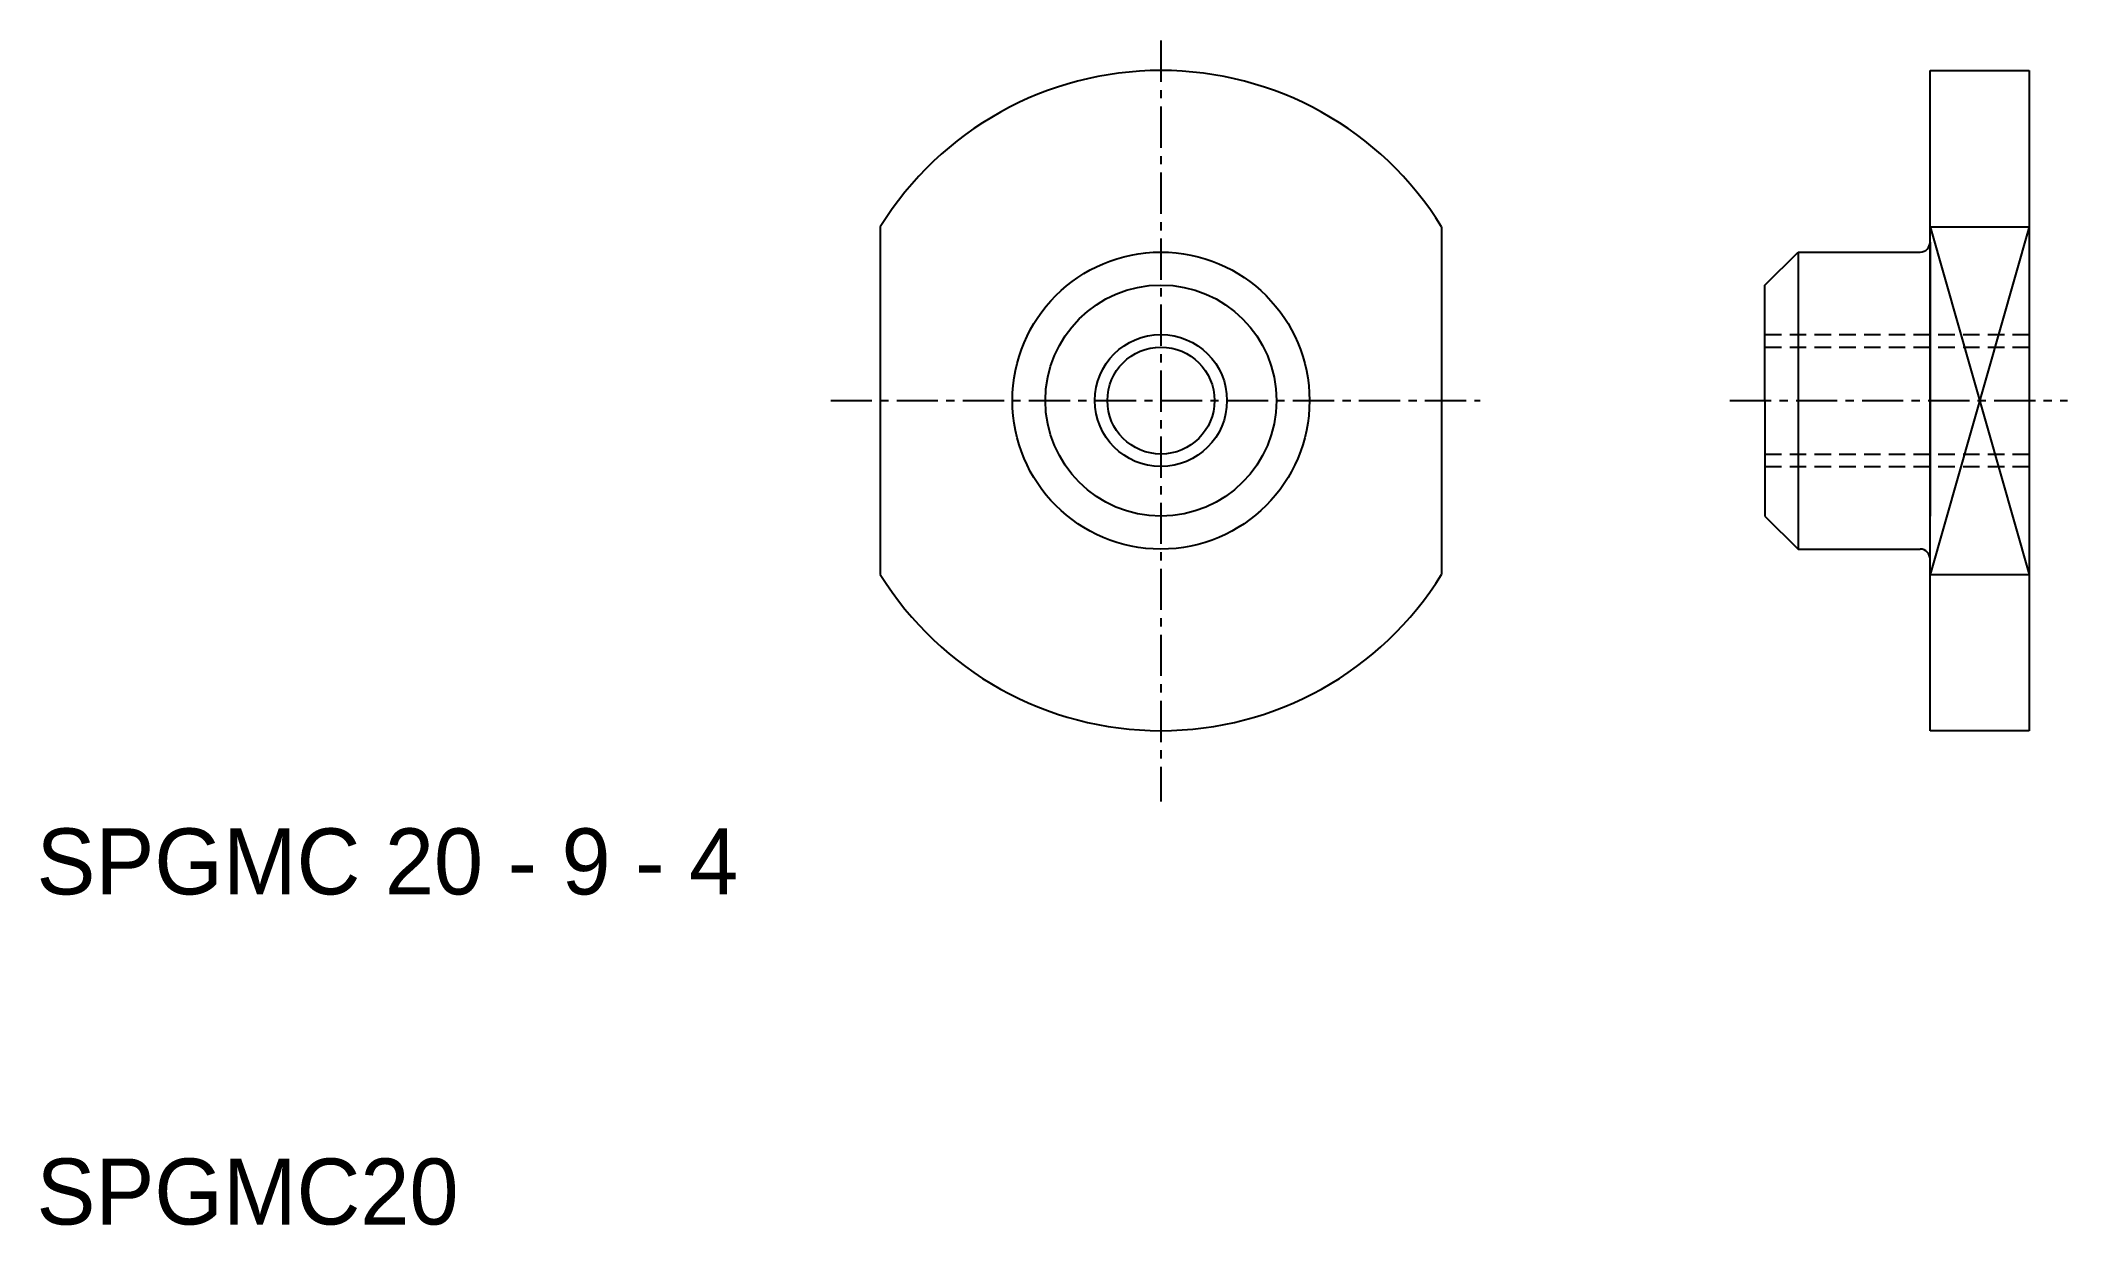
# Model space of a CAD drawing. Extents: x 10.1 to 71.5, y 10 to 45.9.
import ezdxf

# ---------------------------------------------------------------- set-up
doc = ezdxf.new("R2010")
doc.units = 0
doc.linetypes.add('CENTER', pattern=[2, 1.25, -0.25, 0.25, -0.25])
doc.linetypes.add('DASHED', pattern=[0.75, 0.5, -0.25])
doc.layers.get('0').update_dxf_attribs({"linetype": 'CONTINUOUS'})
doc.layers.add('CENTER', color=1, linetype='CENTER')

msp = doc.modelspace()

# ---------------------------------------------------------------- linework, layer by layer
at = {"color": 7, "linetype": 'CONTINUOUS'}
for p, q in [((67.351, 44.96), (70.351, 44.96)), ((67.351, 24.96), (67.351, 44.96)), ((70.351, 44.96), (70.351, 24.96)), ((35.556, 40.228), (35.556, 29.692)), ((52.556, 40.228), (52.556, 29.692)), ((67.351, 40.228), (70.351, 40.228)), ((67.351, 40.228), (70.351, 29.692)), ((70.351, 40.228), (67.351, 29.692)), ((62.351, 38.46), (63.351, 39.46)), ((63.351, 39.46), (63.351, 30.46)), ((63.351, 39.46), (67.051, 39.46)), ((67.351, 39.76), (67.351, 31.46)), ((62.351, 34.96), (62.351, 38.46)), ((62.351, 34.96), (62.351, 31.46)), ((62.351, 31.46), (63.351, 30.46)), ((63.351, 30.46), (67.051, 30.46)), ((67.351, 29.692), (70.351, 29.692)), ((70.351, 24.96), (67.351, 24.96))]:
    msp.add_line(p, q, dxfattribs=at)
at = {"color": 3, "linetype": 'DASHED'}
for p, q in [((62.351, 36.96), (70.351, 36.96)), ((62.351, 36.581), (70.351, 36.581)), ((62.351, 33.339), (70.351, 33.339)), ((62.351, 32.96), (70.351, 32.96))]:
    msp.add_line(p, q, dxfattribs=at)
at = {"color": 7, "linetype": 'CONTINUOUS'}
for radius in [4.5, 3.5, 1.621]:
    msp.add_circle((44.056, 34.96), radius, dxfattribs=at)
at = {"color": 3, "linetype": 'CONTINUOUS'}
msp.add_circle((44.056, 34.96), 2, dxfattribs=at)
at = {"color": 7, "linetype": 'CONTINUOUS'}
for centre, radius, start, end in [((44.056, 34.96), 10, 31.78833, 148.21167), ((67.051, 39.76), 0.3, 270, 0), ((67.051, 30.16), 0.3, 0, 90), ((44.056, 34.96), 10, 211.78833, 328.21167)]:
    msp.add_arc(centre, radius, start, end, dxfattribs=at)
at = {"layer": 'CENTER', "color": 1, "linetype": 'CENTER'}
for p, q in [((44.056, 45.867), (44.056, 22.81)), ((34.053, 34.96), (53.72, 34.96)), ((61.291, 34.96), (71.512, 34.96))]:
    msp.add_line(p, q, dxfattribs=at)

# ---------------------------------------------------------------- texts
at = {"color": 7, "linetype": 'CONTINUOUS'}
for s, p in [('SPGMC 20 - 9 - 4', (10, 20)), ('SPGMC20', (10, 10))]:
    msp.add_text(s, height=2, dxfattribs=at).set_placement(p)

doc.saveas('drawing.dxf')
